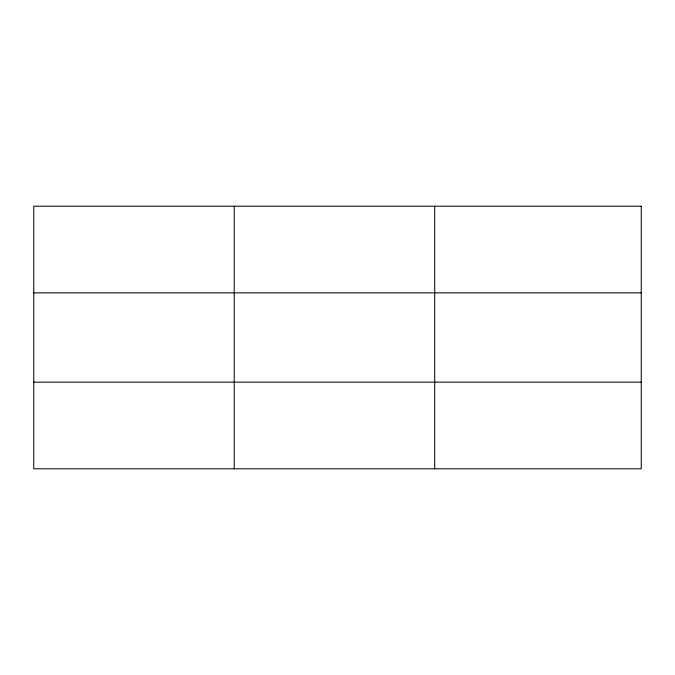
<?xml version="1.0" encoding="UTF-8"?>
<svg xmlns="http://www.w3.org/2000/svg" width="675" height="675" viewBox="0 0 675 675"><rect width="100%" height="100%" fill="white"/><g stroke="black" fill="none" stroke-linecap="round" stroke-linejoin="round"><path stroke-width="1.01" d="M234.225 206.204L234.225 468.796M434.7 206.204L434.7 468.796M33.75 292.857L641.25 292.857M33.75 382.143L641.25 382.143M641.25 206.204L641.25 468.796L33.75 468.796L33.75 206.204L641.25 206.204"/></g></svg>
